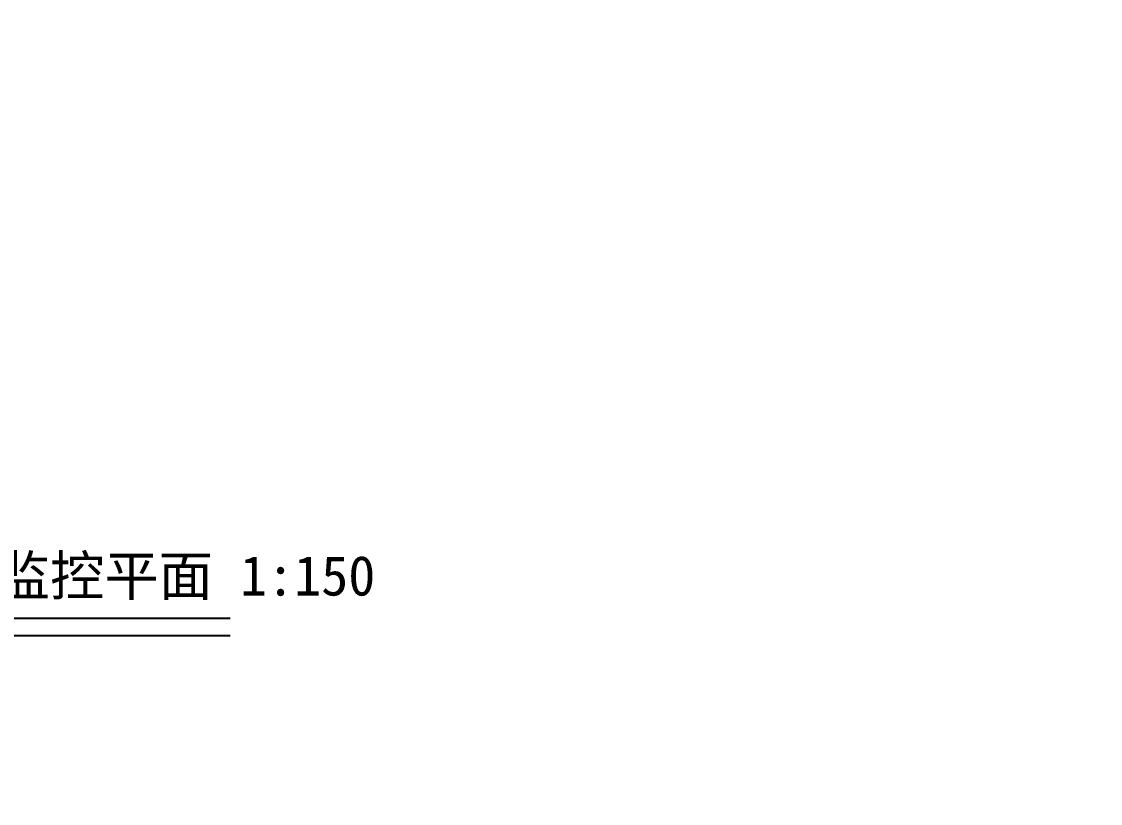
# Model space of a CAD drawing. Extents: x 23618587 to 48466785, y 42305484 to 86624613.
# Drawn here: x 24311580 to 24335982, y 43046168 to 43063849 of the extents above; entities that cross this region are included whole.
import ezdxf

# ---------------------------------------------------------------- set-up
doc = ezdxf.new("R2010")
doc.units = 0
doc.header["$MEASUREMENT"] = 0
doc.layers.add('AC-W', color=7, linetype='CONTINUOUS')
doc.layers.add('图框', color=7, linetype='CONTINUOUS')
doc.styles.add('TK1', font='SimSun.ttf', dxfattribs={"width": 0.8, "height": 4})

msp = doc.modelspace()

# ---------------------------------------------------------------- linework, layer by layer
at = {"layer": 'AC-W', "color": 7}
for centre, radius, start, end in [((24148759.7883, 42835660.74182), 530172.67138, 79.4743453433, 79.4743453433), ((24148766.30591, 42835659.45113), 530172.67138, 78.1227654299, 78.1227654299), ((24148779.34207, 42835656.52904), 530172.67138, 76.2090487924, 76.2090487924), ((24149392.33084, 42558636.58886), 543022.67139, 67.4747226661, 72.5013230123), ((24149392.33084, 42558636.58887), 543222.67138, 67.4747226661, 70.6216018835)]:
    msp.add_arc(centre, radius, start, end, dxfattribs=at)
at = {"layer": 'AC-W', "color": 7, "ltscale": 1500}
for radius, start, end in [(543222.67138, 63.9037521028, 74.1419663262), (549272.67138, 66.8567386357, 71.9784116443), (541522.67138, 66.0871772478, 74.0908653853)]:
    msp.add_arc((24149392.33084, 42558636.58887), radius, start, end, dxfattribs=at)
at = {"layer": '图框', "color": 0}
for p, q in [((24299322.56421, 43050357.95039), (24316295.10839, 43050357.95039)), ((24299322.56421, 43049964.37707), (24316295.10839, 43049964.37707))]:
    msp.add_line(p, q, dxfattribs=at)

# ---------------------------------------------------------------- texts
at = {"layer": '图框', "color": 0, "style": 'TK1'}
msp.add_text('决赛部分三层建筑设备监控平面 1:150', height=900, dxfattribs=at).set_placement((24298721.62518, 43050868.58688))

doc.saveas('drawing.dxf')
